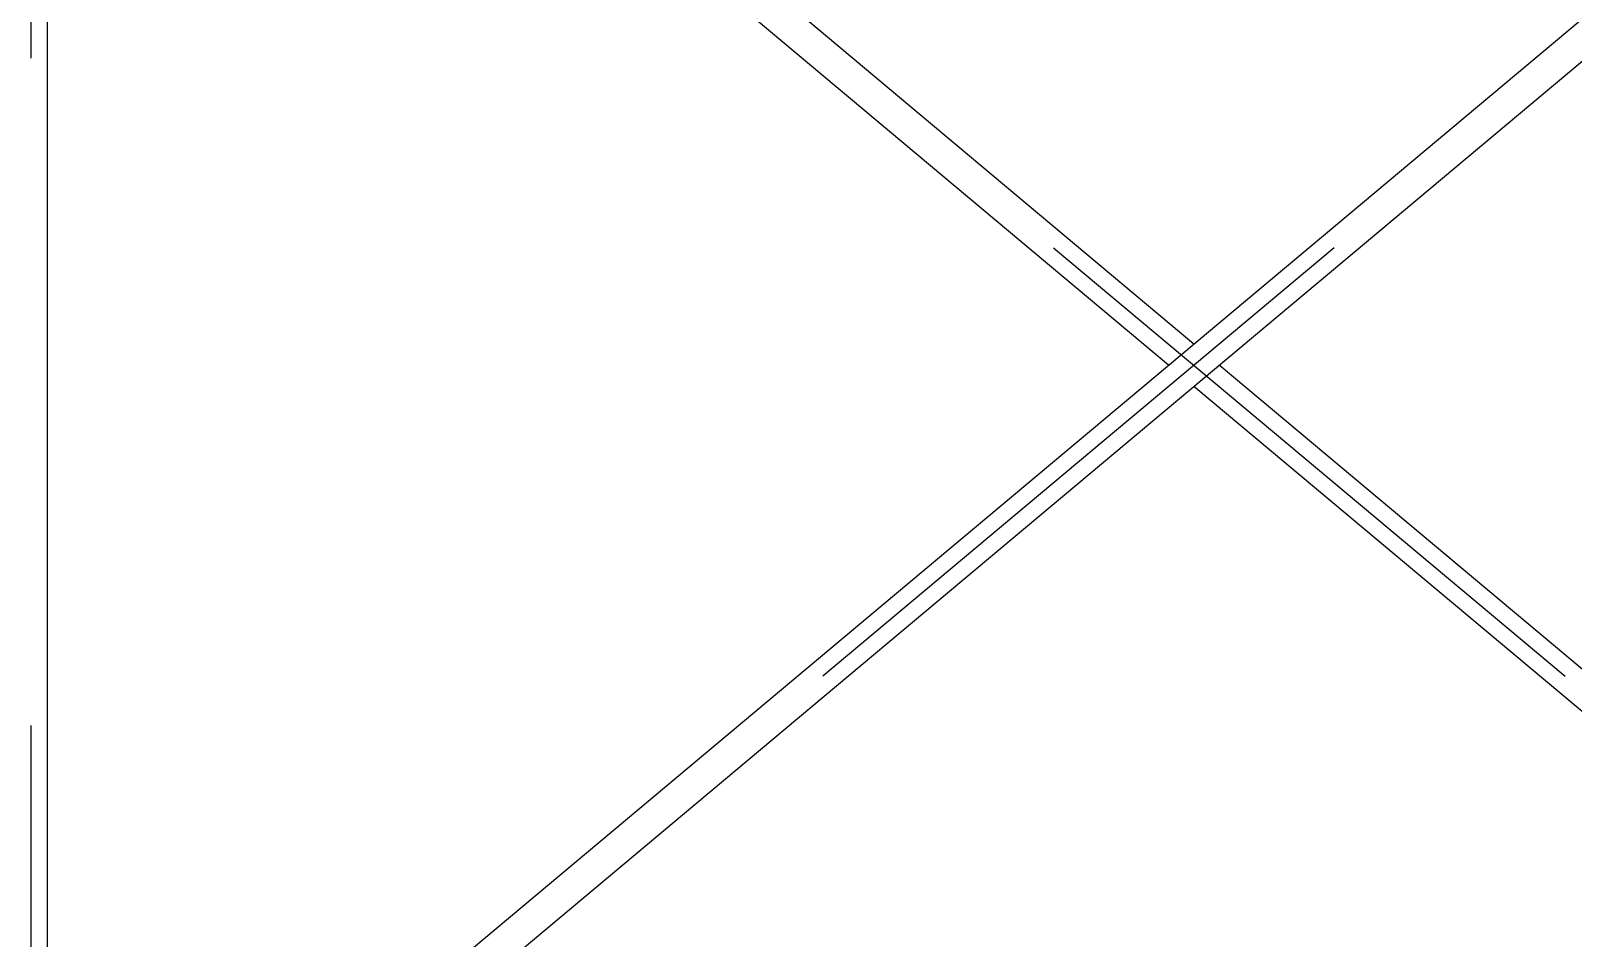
# Model space of a CAD drawing. Header units: millimetres. Extents: x 150209.93 to 150215.05, y 136675.65 to 136679.93.
# Drawn here: x 150210.9475 to 150211.1788, y 136676.2329 to 136676.3688 of the extents above; entities that cross this region are included whole.
import ezdxf

# ---------------------------------------------------------------- set-up
doc = ezdxf.new("R2010")
doc.units = ezdxf.units.MM
doc.header["$LTSCALE"] = 0.25
doc.linetypes.add('CENTER', pattern=[50.8, 31.75, -6.35, 6.35, -6.35])
doc.linetypes.add('XKITLINE00', pattern=[0])

# ---------------------------------------------------------------- blocks, each defined once
blk = doc.blocks.new('çatıı')
at = {"color": 8, "linetype": 'CENTER'}
for p, q in [((10096.4, 4170.3), (11840, 2710.3)), ((11840, 4170.3), (10096.4, 2710.3)), ((10096.4, 4170.3), (10096.4, 2710.3))]:
    blk.add_line(p, q, dxfattribs=at)
at = {"color": 8, "linetype": 'XKITLINE00'}
for p, q in [((10949.2, 3440.3), (10107.8, 4144.8)), ((10108.6, 4144.2), (10108.6, 2736.4)), ((10968.2, 3456.2), (10139.6, 4150)), ((11763.8, 4122.4), (10108.5, 2736.3)), ((11763.8, 4090.6), (10139.3, 2730.3)), ((11763.8, 2790), (10987.2, 3440.3)), ((11763.8, 2758.2), (10968.2, 3424.4))]:
    blk.add_line(p, q, dxfattribs=at)

msp = doc.modelspace()

# ---------------------------------------------------------------- block references
at = {"xscale": 0.0002000170049888334, "yscale": 0.0002000170049888334, "zscale": 0.0002000170049888334}
msp.add_blockref('çatıı', (150208.92807, 136675.63059), dxfattribs=at)

doc.saveas('drawing.dxf')
